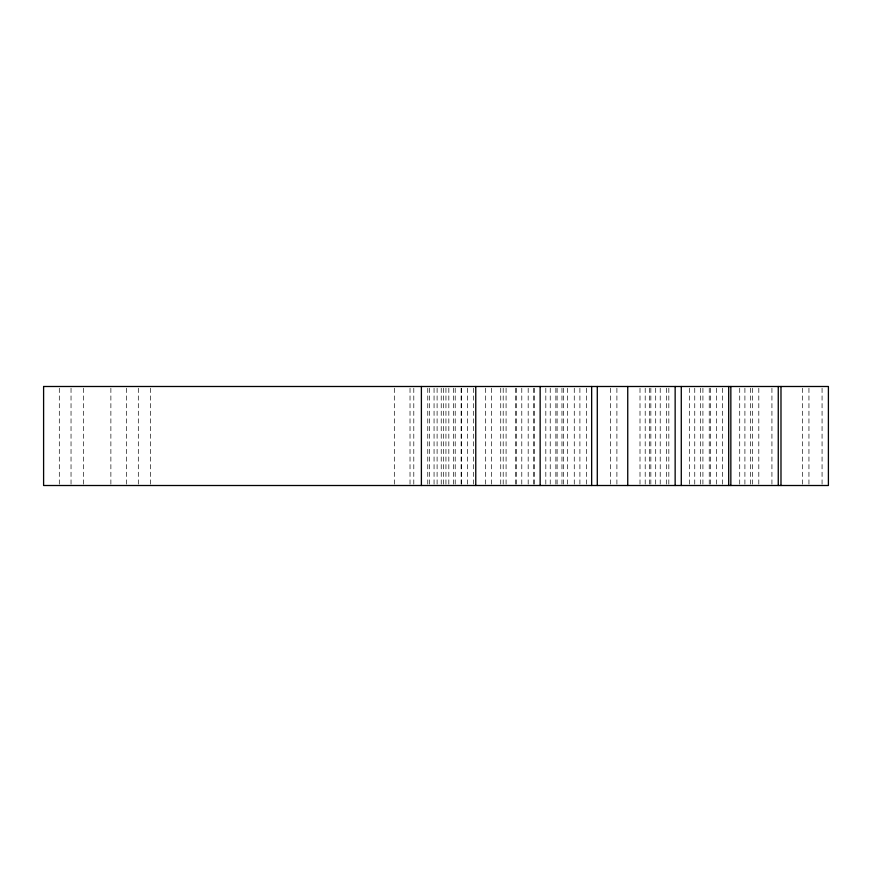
<?xml version="1.0" encoding="UTF-8"?>
<svg xmlns="http://www.w3.org/2000/svg" width="872" height="872" viewBox="0 0 872 872"><rect width="100%" height="100%" fill="white"/><g stroke="black" fill="none" stroke-linecap="round" stroke-linejoin="round"><path stroke-width="0.65" stroke-dasharray="4.36 3.27" d="M59.307 484.156L59.307 386.492M71.035 484.156L71.035 386.492M83.352 484.156L83.352 386.492M110.875 484.156L110.875 387.844M126.582 484.156L126.582 386.492M138.31 484.156L138.31 386.492M150.616 484.156L150.616 386.492M394.318 484.156L394.318 387.844M410.025 484.156L410.025 387.844M413.797 484.156L413.797 387.844M427.771 484.156L427.771 387.844M429.515 484.156L429.515 387.844M434.06 484.156L434.06 387.844M437.101 484.156L437.101 387.844M441.232 484.156L441.232 387.844M443.488 484.156L443.488 387.844M445.941 484.156L445.941 387.844M448.829 484.156L448.829 387.844M453.549 484.156L453.549 387.844M455.206 484.156L455.206 387.844M461.135 484.156L461.135 387.844M461.648 484.156L461.648 387.844M467.523 484.156L467.523 387.844M473.376 484.156L473.376 387.844M485.682 484.156L485.682 387.844M491.481 484.156L491.481 387.844M500.735 484.156L500.735 387.844M503.199 484.156L503.199 387.844M506.076 484.156L506.076 387.844M515.515 484.156L515.515 387.844M516.453 484.156L516.453 387.844M521.783 484.156L521.783 387.844M528.181 484.156L528.181 387.844M533.511 484.156L533.511 387.844M534.525 484.156L534.525 387.844M545.817 484.156L545.817 387.844M550.232 484.156L550.232 387.844M555.867 484.156L555.867 387.844M557.11 484.156L557.11 387.844M561.96 484.156L561.96 387.844M563.345 484.156L563.345 387.844M567.585 484.156L567.585 387.844M574.267 484.156L574.267 387.844M579.902 484.156L579.902 387.844M586.464 484.156L586.464 386.492M610.662 484.156L610.662 387.844M616.896 484.156L616.896 387.844M640.004 484.156L640.004 386.492M645.204 484.156L645.204 387.844M649.368 484.156L649.368 387.844M650.839 484.156L650.839 387.844M655.7 484.156L655.7 387.844M660.213 484.156L660.213 387.844M666.448 484.156L666.448 387.844M668.824 484.156L668.824 387.844M689.567 484.156L689.567 386.492M694.755 484.156L694.755 387.844M700.39 484.156L700.39 387.844M702.919 484.156L702.919 387.844M709.241 484.156L709.241 387.844M710.364 484.156L710.364 387.844M716.599 484.156L716.599 387.844M722.365 484.156L722.365 387.844M739.718 484.156L739.718 386.492M744.906 484.156L744.906 387.844M750.541 484.156L750.541 387.844M752.482 484.156L752.482 387.844M758.803 484.156L758.803 387.844M771.927 484.156L771.927 387.844M802.622 484.156L802.622 387.844M808.944 484.156L808.944 387.844M822.067 484.156L822.067 387.844"/><path stroke-width="1.31" d="M421.394 485.508L421.394 386.492M475.763 485.508L475.763 386.492M540.15 485.508L540.15 386.492M591.652 485.508L591.652 386.492M597.287 485.508L597.287 386.492M627.742 485.508L627.742 386.492M675.146 485.508L675.146 386.492M681.283 485.508L681.283 386.492M728.698 485.508L728.698 386.492M730.845 485.508L730.845 386.492M778.26 485.508L778.26 386.492M780.985 485.508L780.985 386.492M43.6 386.492L43.6 485.508L828.4 485.508L828.4 386.492L43.6 386.492"/></g></svg>
